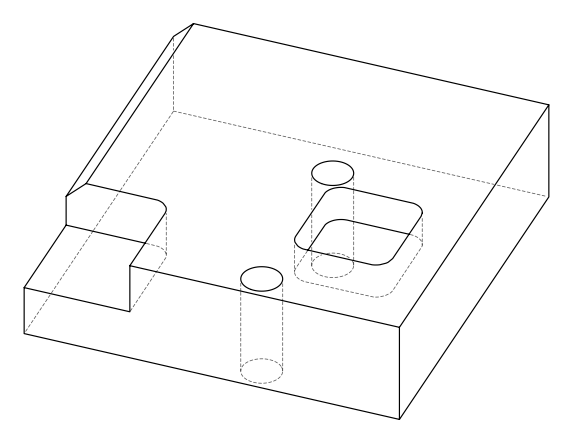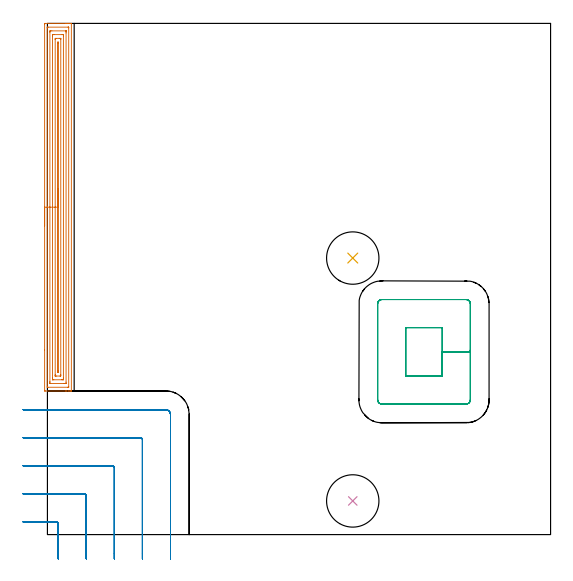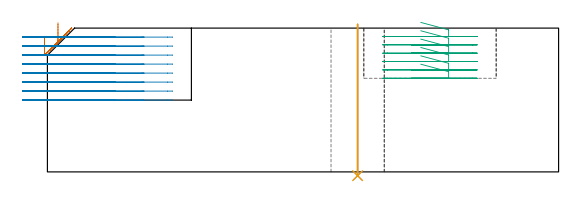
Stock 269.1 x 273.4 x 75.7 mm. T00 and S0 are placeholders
(PLAN: 5 operations, 2 tool changes, 23.6 min)
(1 AREA_MILL | FG_CHAMFER_SURFACE | UGT0205_001 | 9.61 min | 20826 mm3)
(2 MILL_CORNER_NOTCH_RECTANGULAR | CORNER_NOTCH_RECTANGULAR | UGT0201_094 | Follow Part, ap 5, ae 75% | 8.86 min | 218648 mm3)
(3 MILL_RECTANGULAR_POCKET | POCKET_RECTANGULAR_STRAIGHT | UGT0201_094 | Follow Part, ap 5, ae 75% | 4.48 min | 136066 mm3)
(4 INDEXABLE_INSERT_DRILL_THROUGH_HOLE_FROM_SOLID | STEP1HOLE | NXT0302_027 | 0.32 min | 46589 mm3)
(5 INDEXABLE_INSERT_DRILL_THROUGH_HOLE_FROM_SOLID_1 | STEP1HOLE_1 | NXT0302_027 | 0.32 min | 46590 mm3)
(TOOL UGT0205_001 | Chamfer Mill 20 x 3 x 45 deg. | D20 FL50 Z2)
(TOOL UGT0201_094 | End mill 20 mm | D20 FL38 Z4)
(TOOL NXT0302_027 | Index. Insert Drill 28mm [880-D2800L32-05] | D28 PA176 FL140 Z2)
(OP 1 AREA_MILL)
G17 G21 G94 G90
T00 M6
G54
G17 G0 G90 X-1.5 Y165.1 S1061 M3
G43 Z85.7 H0
Z71.4
G94 G1 Y165.138 Z70.528 F250.
Y165.252 Z69.664
Y165.441 Z68.812
Y165.703 Z67.98
Y166.037 Z67.174
Y166.44 Z66.4
Y166.908 Z65.664
Y167.44 Z64.972
Y168.029 Z64.329
Y168.672 Z63.74
Y169.364 Z63.209
Y170.1 Z62.74
Y170.874 Z62.337
Y171.68 Z62.003
Y172.512 Z61.741
Y173.363 Z61.552
Y174.228 Z61.438
Y175.1 Z61.4
Y272.798
X-1.496 Y273.181 Z61.402
X-1.491 Y273.39 Z61.406
X-1.279 Y273.4 Z61.618
X9.635 Z72.529
X10.211 Z73.108
X10.52 Z73.417
X11.096 Z73.992
X11.406 Z74.301
X12.026 Z74.925
X12.444 Z75.344
X12.778 Y273.393 Z75.669
X12.797 Y273.391 Z75.688
X12.8 Y273.244 Z75.7
Y76.956
X12.797 Y76.809 Z75.688
X12.778 Y76.807 Z75.669
X12.444 Y76.8 Z75.344
X12.025 Z74.925
X11.406 Z74.301
X10.211 Z73.108
X9.635 Z72.529
X-1.217 Z61.68
X-1.28 Y76.801 Z61.617
X-1.492 Y76.81 Z61.406
X-1.499 Y77.021 Z61.399
X-1.5 Y98.774 Z61.4
Y175.1
X-0.086 Z62.814
Y271.013
X-0.085 Y271.231 Z62.815
X-0.082 Y271.34 Z62.818
X-0.079 Y271.385 Z62.821
X0.012 Y271.39 Z62.912
X0.397 Y271.399 Z63.297
X11.023 Z73.923
X11.258 Y271.395 Z74.158
X11.355 Y271.39 Z74.255
X11.379 Y271.378 Z74.279
X11.382 Y271.334 Z74.282
X11.385 Y271.234 Z74.285
X11.386 Y271.034 Z74.286
Y79.187
X11.385 Y78.969 Z74.285
X11.382 Y78.86 Z74.282
X11.379 Y78.815 Z74.279
X11.287 Y78.81 Z74.187
X10.903 Y78.801 Z73.803
X0.277 Y78.8 Z63.177
X0.042 Y78.805 Z62.942
X-0.055 Y78.81 Z62.845
X-0.079 Y78.822 Z62.821
X-0.082 Y78.866 Z62.818
X-0.085 Y78.966 Z62.815
X-0.086 Y79.166 Z62.814
Y175.1
X1.328 Z64.228
X1.329 Y268.675 Z64.229
X1.333 Y269.229 Z64.233
X1.336 Y269.389 Z64.236
X1.498 Y269.397 Z64.398
X1.665 Y269.399 Z64.565
X2.381 Y269.4 Z65.281
X9.635 Z72.535
X9.805 Y269.398 Z72.705
X9.918 Y269.394 Z72.818
X9.956 Y269.39 Z72.856
X9.965 Y269.378 Z72.865
X9.967 Y269.341 Z72.867
X9.97 Y269.229 Z72.87
X9.971 Y268.89 Z72.871
X9.972 Y268.337 Z72.872
X9.971 Y81.525 Z72.871
X9.967 Y80.971 Z72.867
X9.964 Y80.811 Z72.864
X9.802 Y80.803 Z72.702
X9.635 Y80.801 Z72.535
X8.919 Y80.8 Z71.819
X1.665 Z64.565
X1.495 Y80.802 Z64.395
X1.382 Y80.806 Z64.282
X1.344 Y80.81 Z64.244
X1.335 Y80.822 Z64.235
X1.333 Y80.858 Z64.233
X1.33 Y80.971 Z64.23
X1.329 Y81.31 Z64.229
X1.328 Y81.863 Z64.228
Y175.1
X2.743 Z65.643
Y266.552
X2.747 Y267.246 Z65.647
X2.75 Y267.349 Z65.65
X2.758 Y267.39 Z65.658
X2.806 Y267.392 Z65.706
X3.016 Y267.396 Z65.916
X3.436 Y267.4 Z66.336
X3.48 Z66.38
X7.908 Z70.808
X8.298 Y267.398 Z71.198
X8.492 Y267.394 Z71.392
X8.54 Y267.39 Z71.44
X8.551 Y267.384 Z71.451
X8.553 Y267.369 Z71.453
X8.555 Y267.306 Z71.455
X8.557 Y266.746 Z71.457
Y266.552
Y83.648
X8.553 Y82.953 Z71.453
X8.55 Y82.851 Z71.45
X8.542 Y82.81 Z71.442
X8.494 Y82.808 Z71.394
X8.284 Y82.804 Z71.184
X7.864 Y82.8 Z70.764
X7.82 Z70.72
X3.392 Z66.292
X3.002 Y82.802 Z65.902
X2.808 Y82.806 Z65.708
X2.76 Y82.81 Z65.66
X2.749 Y82.816 Z65.649
X2.747 Y82.831 Z65.647
X2.745 Y82.894 Z65.645
X2.743 Y83.454 Z65.643
Y83.648
Y175.1
X4.157 Z67.057
X4.158 Y264.768 Z67.058
X4.159 Y264.932 Z67.059
X4.163 Y265.1 Z67.063
X4.172 Y265.39 Z67.072
X4.322 Y265.394 Z67.222
X4.581 Y265.399 Z67.481
X6.351 Y265.4 Z69.251
X6.978 Y265.399 Z69.878
X7.068 Y265.397 Z69.968
X7.122 Y265.393 Z70.022
X7.132 Y265.391 Z70.032
X7.136 Y265.36 Z70.036
X7.139 Y265.266 Z70.039
X7.142 Y264.934 Z70.042
X7.143 Y264.768 Z70.043
X7.142 Y85.432 Z70.042
X7.141 Y85.268 Z70.041
X7.138 Y85.1 Z70.038
X7.128 Y84.81 Z70.028
X6.978 Y84.806 Z69.878
X6.719 Y84.801 Z69.619
X4.949 Y84.8 Z67.849
X4.322 Y84.801 Z67.222
X4.232 Y84.803 Z67.132
X4.178 Y84.807 Z67.078
X4.168 Y84.809 Z67.068
X4.164 Y84.84 Z67.064
X4.161 Y84.934 Z67.061
X4.158 Y85.266 Z67.058
X4.157 Y85.432 Z67.057
Y175.1
X5.571 Z68.471
Y262.616
X5.573 Y262.983 Z68.473
X5.576 Y263.27 Z68.476
X5.578 Y263.38 Z68.478
X5.686 Y263.393 Z68.586
X5.717 Y263.39 Z68.617
X5.722 Y263.357 Z68.622
X5.727 Y262.983 Z68.627
X5.728 Y262.824 Z68.628
X5.729 Y87.583 Z68.629
X5.727 Y87.217 Z68.627
X5.724 Y86.93 Z68.624
X5.722 Y86.82 Z68.622
X5.614 Y86.807 Z68.514
X5.583 Y86.81 Z68.483
X5.578 Y86.843 Z68.478
X5.573 Y87.217 Z68.473
X5.572 Y87.376 Z68.472
X5.571 Y175.1 Z68.471
Y175.972 Z68.509
Y176.836 Z68.623
Y177.688 Z68.812
Y178.52 Z69.074
Y179.326 Z69.408
Y180.1 Z69.811
Y180.836 Z70.28
Y181.528 Z70.811
Y182.171 Z71.4
Y182.76 Z72.043
Y183.291 Z72.735
Y183.76 Z73.471
Y184.163 Z74.245
Y184.497 Z75.051
Y184.759 Z75.883
Y184.948 Z76.735
Y185.062 Z77.6
Y185.1 Z78.471
G0 Z85.7
M5
M2
(OP 2 MILL_CORNER_NOTCH_RECTANGULAR)
G17 G21 G94 G90
T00 M6
G54
G17 G0 G90 X5.8 Y-13. S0 M3
G43 Z85.7 H0
Z70.962
G94 G1 Y-10. F250.
Y5.805 F500.
G3 X4.805 Y6.8 R1.
G1 X-10.
X-13. F250.
G0 Z85.7
X20.8 Y-13.
Z70.962
G1 Y-10.
Y20.805 F500.
G3 X19.805 Y21.8 R1.
G1 X-10.
X-13. F250.
G0 Z85.7
X35.8 Y-13.
Z70.962
G1 Y-10.
Y35.804 F500.
G3 X34.804 Y36.8 R1.
G1 X-10.
X-13. F250.
G0 Z85.7
X50.8 Y-13.
Z70.962
G1 Y-10.
Y50.804 F500.
G3 X49.804 Y51.8 R1.
G1 X-10.
X-13. F250.
G0 Z85.7
X65.8 Y-13.
Z70.962
G1 Y-10.
Y64.3 F500.
G3 X63.3 Y66.8 R2.5
G1 X-10.
X-13. F250.
G0 Z85.7
X5.8 Y-13.
Z66.225
G1 Y-10.
Y5.805 F500.
G3 X4.805 Y6.8 R1.
G1 X-10.
X-13. F250.
G0 Z85.7
X20.8 Y-13.
Z66.225
G1 Y-10.
Y20.805 F500.
G3 X19.805 Y21.8 R1.
G1 X-10.
X-13. F250.
G0 Z85.7
X35.8 Y-13.
Z66.225
G1 Y-10.
Y35.804 F500.
G3 X34.804 Y36.8 R1.
G1 X-10.
X-13. F250.
G0 Z85.7
X50.8 Y-13.
Z66.225
G1 Y-10.
Y50.804 F500.
G3 X49.804 Y51.8 R1.
G1 X-10.
X-13. F250.
G0 Z85.7
X65.8 Y-13.
Z66.225
G1 Y-10.
Y64.3 F500.
G3 X63.3 Y66.8 R2.5
G1 X-10.
X-13. F250.
G0 Z85.7
X5.8 Y-13.
Z61.487
G1 Y-10.
Y5.805 F500.
G3 X4.805 Y6.8 R1.
G1 X-10.
X-13. F250.
G0 Z85.7
X20.8 Y-13.
Z61.487
G1 Y-10.
Y20.805 F500.
G3 X19.805 Y21.8 R1.
G1 X-10.
X-13. F250.
G0 Z85.7
X35.8 Y-13.
Z61.487
G1 Y-10.
Y35.804 F500.
G3 X34.804 Y36.8 R1.
G1 X-10.
X-13. F250.
G0 Z85.7
X50.8 Y-13.
Z61.487
G1 Y-10.
Y50.804 F500.
G3 X49.804 Y51.8 R1.
G1 X-10.
X-13. F250.
G0 Z85.7
X65.8 Y-13.
Z61.487
G1 Y-10.
Y64.3 F500.
G3 X63.3 Y66.8 R2.5
G1 X-10.
X-13. F250.
G0 Z85.7
X5.8 Y-13.
Z56.75
G1 Y-10.
Y5.805 F500.
G3 X4.805 Y6.8 R1.
G1 X-10.
X-13. F250.
G0 Z85.7
X20.8 Y-13.
Z56.75
G1 Y-10.
Y20.805 F500.
G3 X19.805 Y21.8 R1.
G1 X-10.
X-13. F250.
G0 Z85.7
X35.8 Y-13.
Z56.75
G1 Y-10.
Y35.804 F500.
G3 X34.804 Y36.8 R1.
G1 X-10.
X-13. F250.
G0 Z85.7
X50.8 Y-13.
Z56.75
G1 Y-10.
Y50.804 F500.
G3 X49.804 Y51.8 R1.
G1 X-10.
X-13. F250.
G0 Z85.7
X65.8 Y-13.
Z56.75
G1 Y-10.
Y64.3 F500.
G3 X63.3 Y66.8 R2.5
G1 X-10.
X-13. F250.
G0 Z85.7
X5.8 Y-13.
Z52.012
G1 Y-10.
Y5.805 F500.
G3 X4.805 Y6.8 R1.
G1 X-10.
X-13. F250.
G0 Z85.7
X20.8 Y-13.
Z52.012
G1 Y-10.
Y20.805 F500.
G3 X19.805 Y21.8 R1.
G1 X-10.
X-13. F250.
G0 Z85.7
X35.8 Y-13.
Z52.012
G1 Y-10.
Y35.804 F500.
G3 X34.804 Y36.8 R1.
G1 X-10.
X-13. F250.
G0 Z85.7
X50.8 Y-13.
Z52.012
G1 Y-10.
Y50.804 F500.
G3 X49.804 Y51.8 R1.
G1 X-10.
X-13. F250.
G0 Z85.7
X65.8 Y-13.
Z52.012
G1 Y-10.
Y64.3 F500.
G3 X63.3 Y66.8 R2.5
G1 X-10.
X-13. F250.
G0 Z85.7
X5.8 Y-13.
Z47.275
G1 Y-10.
Y5.805 F500.
G3 X4.805 Y6.8 R1.
G1 X-10.
X-13. F250.
G0 Z85.7
X20.8 Y-13.
Z47.275
G1 Y-10.
Y20.805 F500.
G3 X19.805 Y21.8 R1.
G1 X-10.
X-13. F250.
G0 Z85.7
X35.8 Y-13.
Z47.275
G1 Y-10.
Y35.804 F500.
G3 X34.804 Y36.8 R1.
G1 X-10.
X-13. F250.
G0 Z85.7
X50.8 Y-13.
Z47.275
G1 Y-10.
Y50.804 F500.
G3 X49.804 Y51.8 R1.
G1 X-10.
X-13. F250.
G0 Z85.7
X65.8 Y-13.
Z47.275
G1 Y-10.
Y64.3 F500.
G3 X63.3 Y66.8 R2.5
G1 X-10.
X-13. F250.
G0 Z85.7
X5.8 Y-13.
Z42.537
G1 Y-10.
Y5.805 F500.
G3 X4.805 Y6.8 R1.
G1 X-10.
X-13. F250.
G0 Z85.7
X20.8 Y-13.
Z42.537
G1 Y-10.
Y20.805 F500.
G3 X19.805 Y21.8 R1.
G1 X-10.
X-13. F250.
G0 Z85.7
X35.8 Y-13.
Z42.537
G1 Y-10.
Y35.804 F500.
G3 X34.804 Y36.8 R1.
G1 X-10.
X-13. F250.
G0 Z85.7
X50.8 Y-13.
Z42.537
G1 Y-10.
Y50.804 F500.
G3 X49.804 Y51.8 R1.
G1 X-10.
X-13. F250.
G0 Z85.7
X65.8 Y-13.
Z42.537
G1 Y-10.
Y64.3 F500.
G3 X63.3 Y66.8 R2.5
G1 X-10.
X-13. F250.
G0 Z85.7
X5.8 Y-13.
Z37.8
G1 Y-10.
Y5.805 F500.
G3 X4.805 Y6.8 R1.
G1 X-10.
X-13. F250.
G0 Z85.7
X20.8 Y-13.
Z37.8
G1 Y-10.
Y20.805 F500.
G3 X19.805 Y21.8 R1.
G1 X-10.
X-13. F250.
G0 Z85.7
X35.8 Y-13.
Z37.8
G1 Y-10.
Y35.804 F500.
G3 X34.804 Y36.8 R1.
G1 X-10.
X-13. F250.
G0 Z85.7
X50.8 Y-13.
Z37.8
G1 Y-10.
Y50.804 F500.
G3 X49.804 Y51.8 R1.
G1 X-10.
X-13. F250.
G0 Z85.7
X65.8 Y-13.
Z37.8
G1 Y-10.
Y64.3 F500.
G3 X63.3 Y66.8 R2.5
G1 X-10.
X-13. F250.
G0 Z85.7
M5
M2
(OP 3 MILL_RECTANGULAR_POCKET)
G17 G21 G94 G90
T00 M6
G54
G17 G0 G90 X196.533 Y84.8 S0 M3
G43 Z85.7 H0
Z78.7
G94 G1 X211.2 Z74.77 F250.
Y97.75 Z71.3
Y110.7 F500.
X191.6
Y84.8
X211.2
Y97.75
X226.2
Y123.4
G3 X223.9 Y125.7 R2.3
G1 X178.9
G3 X176.6 Y123.4 R2.3
G1 Y72.1
G3 X178.9 Y69.8 R2.3
G1 X223.9
G3 X226.2 Y72.1 R2.3
G1 Y97.75
Y98.75
G0 X196.533 Y84.8 Z74.3
G1 X211.2 Z70.37 F250.
Y97.75 Z66.9
Y110.7 F500.
X191.6
Y84.8
X211.2
Y97.75
X226.2
Y123.4
G3 X223.9 Y125.7 R2.3
G1 X178.9
G3 X176.6 Y123.4 R2.3
G1 Y72.1
G3 X178.9 Y69.8 R2.3
G1 X223.9
G3 X226.2 Y72.1 R2.3
G1 Y97.75
Y98.75
G0 X196.533 Y84.8 Z69.9
G1 X211.2 Z65.97 F250.
Y97.75 Z62.5
Y110.7 F500.
X191.6
Y84.8
X211.2
Y97.75
X226.2
Y123.4
G3 X223.9 Y125.7 R2.3
G1 X178.9
G3 X176.6 Y123.4 R2.3
G1 Y72.1
G3 X178.9 Y69.8 R2.3
G1 X223.9
G3 X226.2 Y72.1 R2.3
G1 Y97.75
Y98.75
G0 X196.533 Y84.8 Z65.5
G1 X211.2 Z61.57 F250.
Y97.75 Z58.1
Y110.7 F500.
X191.6
Y84.8
X211.2
Y97.75
X226.2
Y123.4
G3 X223.9 Y125.7 R2.3
G1 X178.9
G3 X176.6 Y123.4 R2.3
G1 Y72.1
G3 X178.9 Y69.8 R2.3
G1 X223.9
G3 X226.2 Y72.1 R2.3
G1 Y97.75
Y98.75
G0 X196.533 Y84.8 Z61.1
G1 X211.2 Z57.17 F250.
Y97.75 Z53.7
Y110.7 F500.
X191.6
Y84.8
X211.2
Y97.75
X226.2
Y123.4
G3 X223.9 Y125.7 R2.3
G1 X178.9
G3 X176.6 Y123.4 R2.3
G1 Y72.1
G3 X178.9 Y69.8 R2.3
G1 X223.9
G3 X226.2 Y72.1 R2.3
G1 Y97.75
Y98.75
G0 X196.533 Y84.8 Z56.7
G1 X211.2 Z52.77 F250.
Y97.75 Z49.3
Y110.7 F500.
X191.6
Y84.8
X211.2
Y97.75
X226.2
Y123.4
G3 X223.9 Y125.7 R2.3
G1 X178.9
G3 X176.6 Y123.4 R2.3
G1 Y72.1
G3 X178.9 Y69.8 R2.3
G1 X223.9
G3 X226.2 Y72.1 R2.3
G1 Y97.75
Y98.75
G0 Z85.7
M5
M2
(OP 4 INDEXABLE_INSERT_DRILL_THROUGH_HOLE_FROM_SOLID)
G17 G21 G94 G90
T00 M6
G54
G17 G0 G90 X163.3 Y18. S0 M3
G43 Z85.7 H1
G94 G81 G98 Z-1.989 F250. R77.7
G80
M5
M2
(OP 5 INDEXABLE_INSERT_DRILL_THROUGH_HOLE_FROM_SOLID_1)
G17 G21 G94 G90
T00 M6
G54
G17 G0 G90 X163.3 Y147.9 S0 M3
G43 Z85.7 H1
G94 G81 G98 Z-1.989 F250. R77.7
G80
M5
M2
